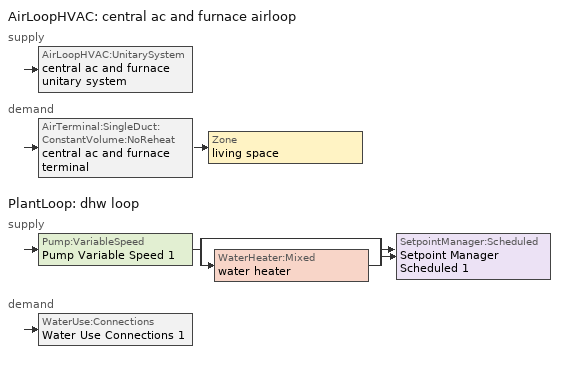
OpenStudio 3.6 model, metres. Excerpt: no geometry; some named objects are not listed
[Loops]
AirLoopHVAC 'central ac and furnace airloop'
 supply: AirLoopHVAC:UnitarySystem 'central ac and furnace unitary system'
 demand: AirTerminal:SingleDuct:ConstantVolume:NoReheat 'central ac and furnace terminal' > Zone 'living space'
PlantLoop 'dhw loop'
 supply: Pump:VariableSpeed 'Pump Variable Speed 1' > split
  | bypass
  | WaterHeater:Mixed 'water heater'
  join > SetpointManager:Scheduled 'Setpoint Manager Scheduled 1'
 demand: WaterUse:Connections 'Water Use Connections 1'
[Sizing:Zone]
living space: Zone Cooling Design Supply Air Temperature Input Method=SupplyAirTemperature; Zone Cooling Design Supply Air Temperature {C}=14; Zone Cooling Design Supply Air Temperature Difference {deltaC}=11.11; Zone Heating Design Supply Air Temperature Input Method=SupplyAirTemperature; Zone Heating Design Supply Air Temperature {C}=40; Zone Heating Design Supply Air Temperature Difference {deltaC}=11.11; Zone Cooling Design Supply Air Humidity Ratio {kg-H2O/kg-air}=0.0085; Zone Heating Design Supply Air Humidity Ratio {kg-H2O/kg-air}=0.008; Cooling Design Air Flow Method=DesignDay; Heating Design Air Flow Method=DesignDay; Account for Dedicated Outdoor Air System=No; Dedicated Outdoor Air System Control Strategy=NeutralSupplyAir; Dedicated Outdoor Air Low Setpoint Temperature for Design {C}=autosize; Dedicated Outdoor Air High Setpoint Temperature for Design {C}=autosize; Zone Load Sizing Method=Sensible Load Only No Latent Load; Zone Latent Cooling Design Supply Air Humidity Ratio Input Method=HumidityRatioDifference; Zone Cooling Design Supply Air Humidity Ratio Difference {kgWater/kgDryAir}=0.005; Zone Latent Heating Design Supply Air Humidity Ratio Input Method=HumidityRatioDifference; Zone Humidification Design Supply Air Humidity Ratio Difference {kgWater/kgDryAir}=0.005
[Zone equipment]
living space: central ac and furnace terminal
[EnergyManagementSystem:Sensor]
Name | Output Variable or Output Meter Index Key | Output Variable or Output Meter
central_ac_and_furnace_clg_coil_s | central ac and furnace clg coil | Cooling Coil Total Cooling Energy
central_ac_and_furnace_htg_coil_s | central ac and furnace htg coil | Heating Coil Heating Energy
water_heater_energy | water heater | Water Heater NaturalGas Rate
water_heater_on_cycle_parasitic | water heater | Water Heater On Cycle Parasitic Electricity Rate
water_heater_off_cycle_parasitic | water heater | Water Heater Off Cycle Parasitic Electricity Rate
airflow_win_s | living space | Zone Air Humidity Ratio
airflow_tin_s | living space | Zone Mean Air Temperature
airflow_tt_s | living space | Zone Outdoor Air Drybulb Temperature
zone_htg_unmet_s | living space | Zone Heating Setpoint Not Met Time
zone_clg_unmet_s | living space | Zone Cooling Setpoint Not Met Time
[EnergyManagementSystem:Program]
natural_vent_program: Set Tin = airflow_tin_s; Set Tout = airflow_tt_s; Set Wout = out_wt_s; Set Pbar = out_pb_s; Set Phiout = (@RhFnTdbWPb Tout Wout Pbar); Set MaxHR = 0.0115; Set MaxRH = 0.7; Set Tnvsp = (htg_sp_s + clg_sp_s) / 2; Set NVavail = natural_vent_s; Set ClgSsnAvail = cool_season; Set natural_vent_flow_act = 0; Set whole_house_fan_flow_act = 0; Set whole_house_fan_mix_act = 0; Set whole_house_fan_act = 0; If ((Wout < MaxHR) && (Phiout < MaxRH) && (Tin > Tout) && (Tin > Tnvsp) && (ClgSsnAvail > 0)); Set WHF_Flow = 0; Set Adj = (Tin-Tnvsp)/(Tin-Tout); Set Adj = (@Min Adj 1); Set Adj = (@Max Adj 0); If (WHF_Flow > 0); Set whole_house_fan_flow_act = WHF_Flow*Adj; Set whole_house_fan_mix_act = WHF_Flow*Adj; Set WHF_W = 0; Set whole_house_fan_act = WHF_W*Adj; ElseIf (NVavail > 0); Set NVArea = 4623.561333504001; Set Cs = 8.963020389461627e-05; Set Cw = 6.158219665777789e-05; Set Tdiff = Tin-Tout; Set dT = (@Abs Tdiff); Set Vwind = site_vw_s; Set SGNV = NVArea*Adj*((((Cs*dT)+(Cw*(Vwind^2)))^0.5)/1000); Set MaxNV = 2.1369780228096005; Set natural_vent_flow_act = (@Min SGNV MaxNV); EndIf; EndIf
infil_program: Set p_m = 0.14; Set p_s = 0.22; Set s_m = 270; Set s_s = 370; Set z_m = 9.99744; Set z_s = 2.4384; Set f_t = (((s_m/z_m)^p_m)*((z_s/s_s)^p_s)); Set Tdiff = airflow_tin_s-airflow_tt_s; Set dT = @Abs Tdiff; Set c = 0.1251; Set Cs = 0.0708; Set Cw = 0.1269; Set n = 0.65; Set sft = (f_t*0.7000000000000001); Set temp1 = ((c*Cw)*((sft*site_vw_s)^(2*n)))^2; Set Qinf = (((c*Cs*(dT^n))^2)+temp1)^0.5; Set Qinf = (@Max Qinf 0); Set mech_vent_house_fan_sensible_load_equip_act = 0.0; Set mech_vent_house_fan_latent_load_equip_act = 0.0; Set OASupInPb = out_pb_s; Set OASupInTemp = airflow_tt_s; Set OASupInW = out_wt_s; Set OASupRho = (@RhoAirFnPbTdbW OASupInPb OASupInTemp OASupInW); Set OASupCp = (@CpAirFnW OASupInW); Set OASupInEnth = (@HFnTdbW OASupInTemp OASupInW); Set ZoneTemp = airflow_tin_s; Set ZoneW = airflow_win_s; Set ZoneCp = (@CpAirFnW ZoneW); Set ZoneAirEnth = (@HFnTdbW ZoneTemp ZoneW); Set mech_vent_house_fan_cfis_act = 0.0; Set QWHV_cfis_sup = 0.0; Set QWHV_cfis_suppl_sup = 0.0; Set QWHV_cfis_suppl_exh = 0.0; Set Qrange = 0; Set Qrange = Qrange + 0.04719 * mech_vent_range_fan_0_sch_s; Set Qbath = 0; Set Qbath = Qbath + 0.04719 * mech_vent_bath_fan_0_sch_s; Set Qdryer = 0; Set Qdryer = Qdryer + 0.08493 * clothes_dryer_exhaust_0_sch_s; Set QWHV_sup = 0.0; Set QWHV_exh = 0.0; Set Qexhaust = Qrange + Qbath + Qdryer + QWHV_exh + QWHV_cfis_suppl_exh; Set Qsupply = QWHV_sup + QWHV_cfis_sup + QWHV_cfis_suppl_sup; Set Qfan = (@Max Qexhaust Qsupply); If Qfan > 0; Set Qavg = ((Qexhaust + Qsupply) / 2.0); If ((@Abs (Qexhaust - Qavg)) / Qavg) <= 0.1; Set phi = 1; Else; Set phi = (Qinf / (Qinf + Qfan)); EndIf; Set Qinf_adj = phi * Qinf; Else; Set Qinf_adj = Qinf; EndIf; Set infil_flow_act = Qinf_adj; Set Qload = Qfan; Set Effectiveness_Sens = 0.0; Set Effectiveness_Lat = 0.0; Set Fan_MFR = Qload * OASupRho; Set ZoneInEnth = OASupInEnth; Set ZoneInTemp = OASupInTemp; Set FanTotalToLv = Fan_MFR * (ZoneInEnth - ZoneAirEnth); Set FanSensToLv = Fan_MFR * ZoneCp * (ZoneInTemp - ZoneTemp); Set FanLatToLv = FanTotalToLv - FanSensToLv; Set mech_vent_house_fan_sensible_load_equip_act = mech_vent_house_fan_sensible_load_equip_act + FanSensToLv; Set mech_vent_house_fan_latent_load_equip_act = mech_vent_house_fan_latent_load_equip_act + FanLatToLv
unmet_hours_program: Set htg_unmet_hours = 0; Set clg_unmet_hours = 0; If ((DayOfYear >= 1) && (DayOfYear <= 365)); Set htg_unmet_hours = htg_unmet_hours + zone_htg_unmet_s; EndIf; If ((DayOfYear >= 1) && (DayOfYear <= 365)); Set clg_unmet_hours = clg_unmet_hours + zone_clg_unmet_s; EndIf
total_loads_program: Set loads_htg_tot = 0; Set loads_clg_tot = 0; If htg_load_liv > 0; Set loads_htg_tot = (htg_load_tot - clg_load_tot) * 1.0; ElseIf clg_load_liv > 0; Set loads_clg_tot = (clg_load_tot - htg_load_tot) * 1.0; EndIf
[EnergyManagementSystem:ProgramCallingManager]
fixedwindow_view_factor_to_ground_program calling manager: BeginZoneTimestepAfterInitHeatBalance; fixedwindow_view_factor_to_ground_program
central ac and furnace supply fan disaggregate program calling manager: EndOfSystemTimestepBeforeHVACReporting; central_ac_and_furnace_supply_fan_disaggregate_program
central ac and furnace supply fan disaggregate program calling manager 1: EndOfSystemTimestepBeforeHVACReporting; central_ac_and_furnace_supply_fan_disaggregate_program_1
water heater EC_adj ProgramManager: EndOfSystemTimestepBeforeHVACReporting; water_heater_EC_adj
central_ac_and_furnace_airloop_0_duct_program calling manager: EndOfSystemTimestepAfterHVACReporting; central_ac_and_furnace_airloop_0_duct_program
natural_vent_program calling manager: BeginZoneTimestepAfterInitHeatBalance; natural_vent_program
infil_program calling manager: BeginZoneTimestepAfterInitHeatBalance; infil_program
unmet_hours_program calling manager: EndOfZoneTimestepBeforeZoneReporting; unmet_hours_program
total_loads_program calling manager: EndOfZoneTimestepAfterZoneReporting; total_loads_program
[External:File]
External File 1: File=C:/Users/ylou2/Desktop/resstock-3.1.0/national_baseline/run1/run/in.schedules.csv
[Coil:Cooling:DX:SingleSpeed]
central ac and furnace clg coil: Availability Schedule=Always On Discrete; Rated Total Cooling Capacity {W}=10973.8; Rated Sensible Heat Ratio=0.730007; Rated COP {W/W}=3.73465; Rated Air Flow Rate {m3/s}=0.580512; Rated Evaporator Fan Power Per Volume Flow Rate 2017 {W/(m3/s)}=773.3; Rated Evaporator Fan Power Per Volume Flow Rate 2023 {W/(m3/s)}=934.4; Total Cooling Capacity Function of Temperature Curve=Cool-CAP-fT1; Total Cooling Capacity Function of Flow Fraction Curve=Cool-CAP-fFF1; Energy Input Ratio Function of Temperature Curve=Cool-EIR-fT1; Energy Input Ratio Function of Flow Fraction Curve=Cool-EIR-fFF1; Part Load Fraction Correlation Curve=Cool-PLF-fPLR1; Minimum Outdoor Dry-Bulb Temperature for Compressor Operation {C}=-25; Nominal Time for Condensate Removal to Begin {s}=1000; Ratio of Initial Moisture Evaporation Rate and Steady State Latent Capacity=1.5; Maximum Cycling Rate {cycles/hr}=3; Latent Capacity Time Constant {s}=45; Condenser Type=AirCooled; Evaporative Condenser Effectiveness=0.9; Evaporative Condenser Air Flow Rate {m3/s}=autosize; Evaporative Condenser Pump Rated Power Consumption {W}=autosize; Crankcase Heater Capacity {W}=50; Maximum Outdoor Dry-Bulb Temperature for Crankcase Heater Operation {C}=10; Basin Heater Capacity {W/K}=0; Basin Heater Setpoint Temperature {C}=2
[Coil:Heating:Gas]
central ac and furnace htg coil: Availability Schedule=Always On Discrete; Gas Burner Efficiency=0.8; Nominal Capacity {W}=17996.6; Parasitic Electric Load {W}=0; Parasitic Gas Load {W}=0; Fuel Type=NaturalGas
[Fan:SystemModel]
central ac and furnace supply fan: Availability Schedule=Always On Discrete; Design Maximum Air Flow Rate {m3/s}=0.61306; Speed Control Method=Discrete; Electric Power Minimum Flow Rate Fraction=0.2; Design Pressure Rise {Pa}=794.58; Motor Efficiency=1; Motor In Air Stream Fraction=1; Design Electric Power Consumption {W}=autosize; Design Power Sizing Method=TotalEfficiencyAndPressure; Electric Power Per Unit Flow Rate {W/(m3/s)}=840; Electric Power Per Unit Flow Rate Per Unit Pressure {W-s/m3-Pa}=1.66667; Fan Total Efficiency=0.75; Motor Loss Radiative Fraction=0; Speed Flow Fraction 1=0.86066; Speed Electric Power Fraction 1=0.63753; Speed Flow Fraction 2=1; Speed Electric Power Fraction 2=1
[EnergyManagementSystem:OutputVariable] Type of Data in Variable=Summed; Update Frequency=SystemTimestep; Units=J
Name | EMS Variable | EMS Program or Subroutine
central ac and furnace supply fan clg disaggregate | central_ac_and_furnace_supply_fan_clg | central_ac_and_furnace_supply_fan_disaggregate_program
central ac and furnace supply fan htg primary disaggregate | central_ac_and_furnace_supply_fan_primary_htg | central_ac_and_furnace_supply_fan_disaggregate_program_1
water heater EC adjustment outvar | ec_adj_energy | water_heater_EC_adj
[AirLoopHVAC:UnitarySystem]
central ac and furnace unitary system: Control Type=Load; Controlling Zone or Thermostat Location=living space; Dehumidification Control Type=None; Availability Schedule=Always On Discrete; Supply Fan=central ac and furnace supply fan; Fan Placement=BlowThrough; Supply Air Fan Operating Mode Schedule=central ac and furnace auto fan schedule; Heating Coil=central ac and furnace htg coil; DX Heating Coil Sizing Ratio=1; Cooling Coil=central ac and furnace clg coil; Use DOAS DX Cooling Coil=No; DOAS DX Cooling Coil Leaving Minimum Air Temperature {C}=2; Latent Load Control=SensibleOnlyLoadControl; Supply Air Flow Rate Method During Cooling Operation=SupplyAirFlowRate; Supply Air Flow Rate During Cooling Operation {m3/s}=0.61306; Supply Air Flow Rate Method During Heating Operation=SupplyAirFlowRate; Supply Air Flow Rate During Heating Operation {m3/s}=0.527637; Supply Air Flow Rate When No Cooling or Heating is Required {m3/s}=0; Maximum Supply Air Temperature {C}=48.8889; Maximum Outdoor Dry-Bulb Temperature for Supplemental Heater Operation {C}=21; Maximum Cycling Rate {cycles/hr}=2.5; Heat Pump Time Constant {s}=60; Fraction of On-Cycle Power Use=0.01; Heat Pump Fan Delay Time {s}=60; Ancilliary On-Cycle Electric Power {W}=0; Ancilliary Off-Cycle Electric Power {W}=0
[AirLoopHVAC]
central ac and furnace airloop: Availability Schedule=Always On Discrete; Design Supply Air Flow Rate {m3/s}=0.61306; Design Return Air Flow Fraction of Supply Air Flow=1
[Sizing:System]
central ac and furnace airloop: Central Heating Maximum System Air Flow Ratio=0.3; Preheat Design Temperature {C}=7; Preheat Design Humidity Ratio {kg-H2O/kg-Air}=0.008; Precool Design Temperature {C}=12.8; Precool Design Humidity Ratio {kg-H2O/kg-Air}=0.008; Central Cooling Design Supply Air Temperature {C}=12.8; Central Heating Design Supply Air Temperature {C}=16.7; 100% Outdoor Air in Cooling=Yes; 100% Outdoor Air in Heating=Yes; Central Cooling Design Supply Air Humidity Ratio {kg-H2O/kg-Air}=0.0085; Zone Maximum Outdoor Air Fraction=1; Cooling Supply Air Flow Rate Per Floor Area {m3/s-m2}=0.00996765; Cooling Fraction of Autosized Cooling Supply Air Flow Rate=1; Cooling Supply Air Flow Rate Per Unit Cooling Capacity {m3/s-W}=3.94755e-05; Heating Supply Air Flow Rate Per Floor Area {m3/s-m2}=0.00996765; Heating Fraction of Autosized Heating Supply Air Flow Rate=1; Heating Fraction of Autosized Cooling Supply Air Flow Rate=1; Heating Supply Air Flow Rate Per Unit Heating Capacity {m3/s-W}=3.15882e-05; Cooling Design Capacity Method=CoolingDesignCapacity; Cooling Design Capacity {W}=autosize; Cooling Design Capacity Per Floor Area {W/m2}=234.7; Fraction of Autosized Cooling Design Capacity=1; Heating Design Capacity Method=HeatingDesignCapacity; Heating Design Capacity {W}=autosize; Heating Design Capacity Per Floor Area {W/m2}=157; Fraction of Autosized Heating Design Capacity=1; Central Cooling Capacity Control Method=OnOff; Occupant Diversity=autosize
[AirTerminal:SingleDuct:ConstantVolume:NoReheat]
central ac and furnace terminal: Availability Schedule=Always On Discrete; Maximum Air Flow Rate {m3/s}=0.61306
[ElectricEquipment:Definition] Design Level Calculation Method=EquipmentLevel
Name | Design Level {W} | Fraction Latent | Fraction Radiant | Fraction Lost
clothes washer | 406.933 | 0.03 | 0.162 | 0.7
dishwasher | 526.42 | 0.3 | 0.18 | 0.4
[PlantLoop]
dhw loop: Glycol Concentration=0; Maximum Loop Flow Rate {m3/s}=0.01; Plant Loop Volume {m3}=0.003; Load Distribution Scheme=Optimal
[Sizing:Plant]
dhw loop: Loop Type=Heating; Design Loop Exit Temperature {C}=52.6667; Loop Design Temperature Difference {deltaC}=5.55556; Sizing Option=NonCoincident; Zone Timesteps in Averaging Window=1; Coincident Sizing Factor Mode=None
[Pump:VariableSpeed]
Pump Variable Speed 1: Rated Flow Rate {m3/s}=0.01; Rated Pump Head {Pa}=1; Rated Power Consumption {W}=0; Motor Efficiency=1; Fraction of Motor Inefficiencies to Fluid Stream=0; Coefficient 1 of the Part Load Performance Curve=0; Coefficient 2 of the Part Load Performance Curve=1; Coefficient 3 of the Part Load Performance Curve=0; Coefficient 4 of the Part Load Performance Curve=0; Pump Control Type=Intermittent; Skin Loss Radiative Fraction=0.5; Design Power Sizing Method=PowerPerFlowPerPressure; Design Electric Power per Unit Flow Rate {W/(m3/s)}=348701.1; Design Shaft Power per Unit Flow Rate per Unit Head {W-s/m3-Pa}=1.28205; Design Minimum Flow Rate Fraction=0
[SetpointManager:Scheduled]
Setpoint Manager Scheduled 1: Control Variable=Temperature; Schedule=dhw temp
[WaterHeater:Mixed]
water heater: Tank Volume {m3}=0.143846; Setpoint Temperature Schedule=water heater setpoint; Deadband Temperature Difference {deltaC}=2; Maximum Temperature Limit {C}=99; Heater Control Type=Cycle; Heater Maximum Capacity {W}=10550.6; Heater Minimum Capacity {W}=0; Heater Fuel Type=NaturalGas; Heater Thermal Efficiency=0.774905; Off Cycle Parasitic Fuel Consumption Rate {W}=0; Off Cycle Parasitic Fuel Type=Electricity; Off Cycle Parasitic Heat Fraction to Tank=0; On Cycle Parasitic Fuel Consumption Rate {W}=0; On Cycle Parasitic Fuel Type=Electricity; On Cycle Parasitic Heat Fraction to Tank=0; Ambient Temperature Indicator=ThermalZone; Ambient Temperature Thermal Zone=living space; Off Cycle Loss Coefficient to Ambient Temperature {W/K}=4.19338; Off Cycle Loss Fraction to Thermal Zone=0.64; On Cycle Loss Coefficient to Ambient Temperature {W/K}=4.19338; On Cycle Loss Fraction to Thermal Zone=1; Use Side Effectiveness=1; Source Side Effectiveness=1; Use Side Design Flow Rate {m3/s}=autosize; Source Side Design Flow Rate {m3/s}=autosize; Indirect Water Heating Recovery Time {hr}=1.5; Source Side Flow Control Mode=IndirectHeatPrimarySetpoint
[WaterHeater:Sizing]
water heater: Design Mode=PeakDraw; Time Storage Can Meet Peak Draw {hr}=0.538503; Time for Tank Recovery {hr}=0; Nominal Tank Volume for Autosizing Plant Connections {m3}=1
[WaterUse:Connections]
Water Use Connections 1: Drain Water Heat Exchanger Type=None; Drain Water Heat Exchanger Destination=Plant; Water Use Equipment Name 1=dhw fixtures; Water Use Equipment Name 2=dhw distribution waste; Water Use Equipment Name 3=clothes washer; Water Use Equipment Name 4=dishwasher
[WaterUse:Equipment:Definition]
Name | Peak Flow Rate {m3/s} | Target Temperature Schedule
dhw fixtures | 4.02009e-05 | mixed water temperature schedule
dhw distribution waste | 1.35058e-05 | mixed water temperature schedule
clothes washer | 5.82268e-06
dishwasher | 3.20304e-06
[WaterUse:Equipment]
Name | Water Use Equipment Definition | Flow Rate Fraction Schedule
dhw fixtures | dhw fixtures | hot_water_fixtures
dhw distribution waste | dhw distribution waste | hot_water_fixtures
clothes washer | clothes washer | hot_water_clothes_washer
dishwasher | dishwasher | hot_water_dishwasher
[EnergyManagementSystem:InternalVariable]
central_ac_and_furnace_airloop_max_sup_fan_mfr: Internal Data Index Key=central ac and furnace supply fan; Internal Data Type=Fan Maximum Mass Flow Rate
[AirLoopHVAC:ReturnPlenum]
Air Loop HVAC Return Plenum 1: ThermalZone=central ac and furnace airloop ret air zone
[EnergyManagementSystem:Subroutine]
central_ac_and_furnace_airloop_0_duct_subroutine: Set AH_MFR = central_ac_and_furnace_airloop_AH_MFR; If AH_MFR>0; Set AH_Tout = central_ac_and_furnace_airloop_AH_Tout; Set AH_Wout = central_ac_and_furnace_airloop_AH_Wout; Set RA_T = central_ac_and_furnace_airloop_RA_T; Set RA_W = central_ac_and_furnace_airloop_Ra_W; Set Fan_RTF = central_ac_and_furnace_airloop_Fan_RTF; Set DZ_T = central_ac_and_furnace_airloop_0_DZ_T; Set DZ_W = central_ac_and_furnace_airloop_0_DZ_W; Set AH_VFR = central_ac_and_furnace_airloop_AH_VFR; Set h_SA = (@HFnTdbW AH_Tout AH_Wout); Set h_RA = (@HFnTdbW RA_T RA_W); Set h_fg = (@HfgAirFnWTdb AH_Wout AH_Tout); Set h_DZ = (@HFnTdbW DZ_T DZ_W); Set air_cp = 1006.0; Set f_sup = 0.067; Set f_ret = 0.033; Set sup_lk_mfr = f_sup * AH_MFR; Set ret_lk_mfr = f_ret * AH_MFR; Set SupTotLkToLiv = sup_lk_mfr*(h_RA - h_SA); Set SupLatLkToLv = sup_lk_mfr*h_fg*(RA_W-AH_Wout); Set SupSensLkToLv = SupTotLkToLiv-SupLatLkToLv; Set supply_ua = 142.257; Set eTm = 0-((Fan_RTF/(AH_MFR*air_cp))*supply_ua); Set t_sup = DZ_T+((AH_Tout-DZ_T)*(@Exp eTm)); Set SupCondToLv = AH_MFR*air_cp*(t_sup-AH_Tout); Set SupCondToDZ = 0-SupCondToLv; Set return_ua = 26.344; Set eTm = 0-((Fan_RTF/(AH_MFR*air_cp))*return_ua); Set t_ret = DZ_T+((RA_T-DZ_T)*(@Exp eTm)); Set RetCondToRP = AH_MFR*air_cp*(t_ret-RA_T); Set RetCondToDZ = 0-RetCondToRP; Set RetLatLkToRP = 0; Set RetSensLkToRP = ret_lk_mfr*air_cp*(DZ_T-RA_T); Set SupTotLkToDZ = sup_lk_mfr*(h_SA-h_DZ); Set SupLatLkToDZ = sup_lk_mfr*h_fg*(AH_Wout-DZ_W); Set SupSensLkToDZ = SupTotLkToDZ-SupLatLkToDZ; Set f_imbalance = f_sup-f_ret; Set oa_vfr = 1.0 * f_imbalance * AH_VFR; Set sup_lk_vfr = f_sup * AH_VFR; Set ret_lk_vfr = f_ret * AH_VFR; If f_sup > f_ret; Set ZoneMixLvToDZ = 0; Set ZoneMixDZToLv = (sup_lk_vfr-ret_lk_vfr)-oa_vfr; Else; Set ZoneMixLvToDZ = (ret_lk_vfr-sup_lk_vfr)+oa_vfr; Set ZoneMixDZToLv = 0; EndIf; Else; Set SupLatLkToLv = 0; Set SupSensLkToLv = 0; Set SupCondToLv = 0; Set RetCondToRP = 0; Set RetLatLkToRP = 0; Set RetSensLkToRP = 0; Set RetCondToDZ = 0; Set SupCondToDZ = 0; Set SupLatLkToDZ = 0; Set SupSensLkToDZ = 0; Set ZoneMixLvToDZ = 0; Set ZoneMixDZToLv = 0; EndIf; Set central_ac_and_furnace_airloop_0_SupLatLkToLv = SupLatLkToLv; Set central_ac_and_furnace_airloop_0_SupSensLkToLv = SupSensLkToLv; Set central_ac_and_furnace_airloop_0_SupCondToLv = SupCondToLv; Set central_ac_and_furnace_airloop_0_RetCondToRP = RetCondToRP; Set central_ac_and_furnace_airloop_0_RetLatLkToRP = RetLatLkToRP; Set central_ac_and_furnace_airloop_0_RetSensLkToRP = RetSensLkToRP; Set central_ac_and_furnace_airloop_0_RetCondToDZ = RetCondToDZ; Set central_ac_and_furnace_airloop_0_SupCondToDZ = SupCondToDZ; Set central_ac_and_furnace_airloop_0_SupLatLkToDZ = SupLatLkToDZ; Set central_ac_and_furnace_airloop_0_SupSensLkToDZ = SupSensLkToDZ; Set central_ac_and_furnace_airloop_0_ZoneMixLvToDZ = ZoneMixLvToDZ; Set central_ac_and_furnace_airloop_0_ZoneMixDZToLv = ZoneMixDZToLv
[Schedule:File] External File=External File 1; Rows to Skip at Top=1; Number of Hours of Data=8760; Minutes per Item=60
Name | Column Number
dishwasher | 5
hot_water_fixtures | 13
hot_water_clothes_washer | 12
hot_water_dishwasher | 11
[Schedule:Constant]
Name | Value
Always On Discrete | 1
central ac and furnace auto fan schedule | 0
dhw temp; water heater setpoint | 52.6667
mixed water temperature schedule | 40.5556
[Curve:Biquadratic] Minimum Value of x=-100; Maximum Value of x=100; Minimum Value of y=-100; Maximum Value of y=100
Name | Coefficient1 Constant | Coefficient2 x | Coefficient3 x**2 | Coefficient4 y | Coefficient5 y**2 | Coefficient6 x*y
Cool-CAP-fT1 | 1.55736 | -0.0744482 | 0.0030986 | 0.00145958 | -4.1148e-05 | -0.000426714
Cool-EIR-fT1 | -0.350448 | 0.11681 | -0.00339951 | -0.00122609 | 0.000600809 | -0.000466884
[Curve:Quadratic] Minimum Value of x=0
Name | Coefficient1 Constant | Coefficient2 x | Coefficient3 x**2 | Maximum Value of x | Minimum Curve Output | Maximum Curve Output
Cool-PLF-fPLR1 | 0.93 | 0.07 | 0 | 1 | 0.7 | 1
Cool-CAP-fFF1 | 0.718664 | 0.417974 | -0.136638 | 2 | 0 | 2
Cool-EIR-fFF1 | 1.14349 | -0.13944 | -0.00404779 | 2 | 0 | 2
